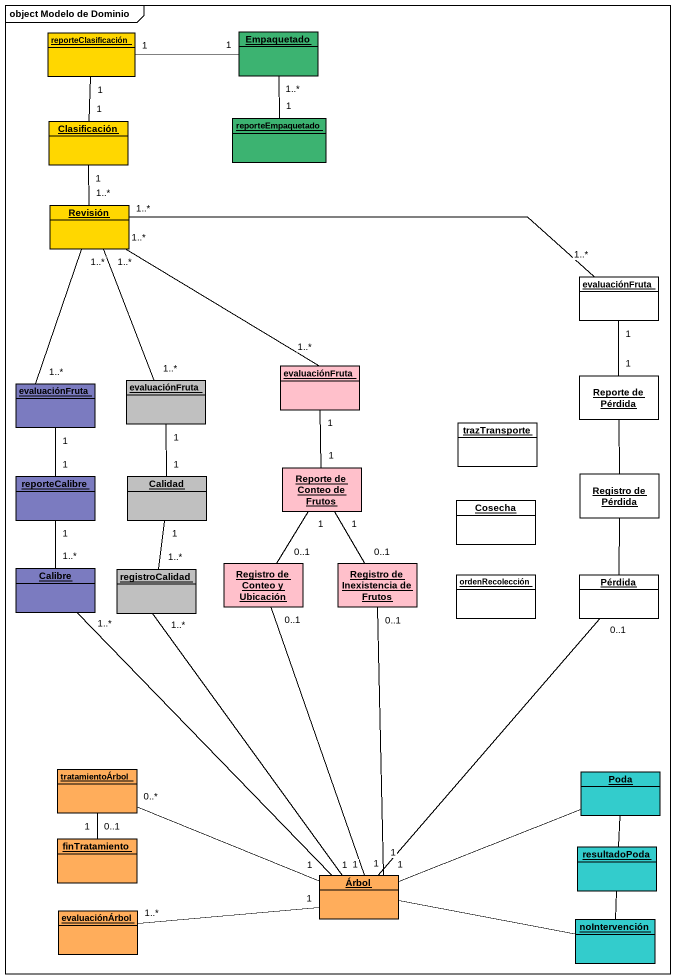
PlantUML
@startuml
mainframe object Modelo de Dominio
hide circle
hide empty members
object reporteClasificación #FFD700
object Empaquetado #3CB371
object Clasificación #FFD700
object reporteEmpaquetado #3CB371
object Revisión #FFD700
object evaluaciónFruta
object "evaluaciónFruta" as evaluaciónFruta_2 #C0C0C0
object "evaluaciónFruta" as evaluaciónFruta_3 #FFC0CB
object "Reporte de Pérdida" as Reporte_de_Pérdida
object "evaluaciónFruta" as evaluaciónFruta_4 #7B7BC0
object trazTransporte
object reporteCalibre #7B7BC0
object Calidad #C0C0C0
object "Reporte de Conteo de Frutos" as Reporte_de_Conteo_de_Frutos #FFC0CB
object Cosecha
object "Registro de Pérdida" as Registro_de_Pérdida
object Calibre #7B7BC0
object registroCalidad #C0C0C0
object "Registro de Conteo y Ubicación" as Registro_de_Conteo_y #FFC0CB
object "Registro de Inexistencia de Frutos" as Registro_de_Inexistencia_de #FFC0CB
object ordenRecolección
object Pérdida
object tratamientoÁrbol #FFAD5B
object Poda #33CCCC
object finTratamiento #FFAD5B
object resultadoPoda #33CCCC
object Árbol #FFAD5B
object evaluaciónÁrbol #FFAD5B
object noIntervención #33CCCC
reporteClasificación "1" -right- "1" Empaquetado
Empaquetado "1..*" -- "1" reporteEmpaquetado
Clasificación "1" -up- "1" reporteClasificación
Revisión "1..*" -up- "1" Clasificación
evaluaciónFruta "1..*" -left- "1..*" Revisión
evaluaciónFruta_2 "1..*" -up- "1..*" Revisión
evaluaciónFruta_3 "1..*" -up- "1..*" Revisión
Reporte_de_Pérdida "1" -up- "1" evaluaciónFruta
evaluaciónFruta_4 "1..*" -up- "1..*" Revisión
reporteCalibre "1" -up- "1" evaluaciónFruta_4
Calidad "1" -up- "1" evaluaciónFruta_2
Reporte_de_Conteo_de_Frutos "1" -up- "1" evaluaciónFruta_3
Registro_de_Pérdida -up- Reporte_de_Pérdida
Calibre "1..*" -up- "1" reporteCalibre
registroCalidad "1..*" -up- "1" Calidad
Registro_de_Conteo_y "0..1" -up- "1" Reporte_de_Conteo_de_Frutos
Registro_de_Inexistencia_de "0..1" -up- "1" Reporte_de_Conteo_de_Frutos
Pérdida -up- Registro_de_Pérdida
tratamientoÁrbol "0..1" -- "1" finTratamiento
Poda -- resultadoPoda
Poda -left- Árbol
Árbol "1" -up- "1..*" Calibre
Árbol "1" -up- "1..*" registroCalidad
Árbol "1" -up- "0..1" Registro_de_Conteo_y
Árbol "1" -up- "0..1" Registro_de_Inexistencia_de
Árbol "1" -up- "0..1" Pérdida
Árbol "1" -left- "0..*" tratamientoÁrbol
Árbol "1" -left- "1..*" evaluaciónÁrbol
Árbol -right- noIntervención
noIntervención -up- resultadoPoda
@enduml
